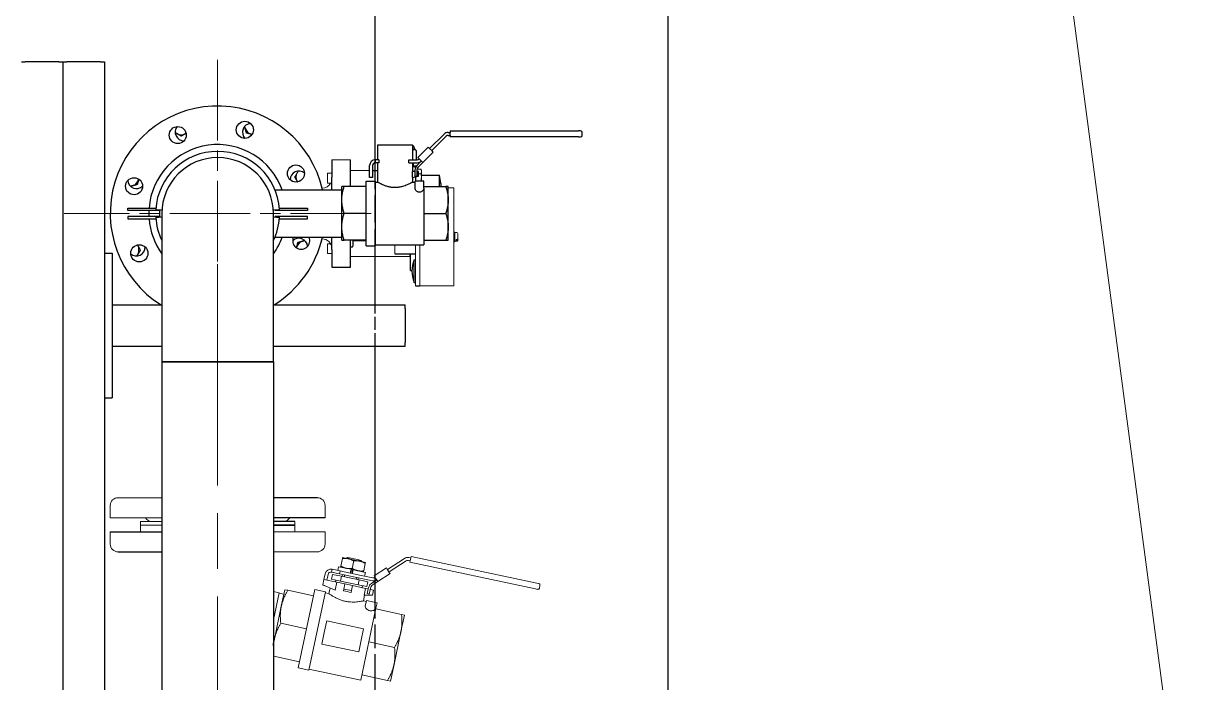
# Model space of a CAD drawing. Header units: millimetres. Extents: x 0 to 100323, y 0 to 59400.
# Drawn here: x 64007 to 66996, y 47653 to 49341 of the extents above; entities that cross this region are included whole.
import ezdxf

# ---------------------------------------------------------------- set-up
doc = ezdxf.new("R2010")
doc.units = ezdxf.units.MM
doc.header["$LTSCALE"] = 100
doc.linetypes.add('CHAIN', pattern=[0.3543, 0.2362, -0.0295, 0.0591, -0.0295])
doc.linetypes.add('DASHED', pattern=[0.2067, 0.1654, -0.0413])
for name, color, linetype, lineweight in [('Center Mark', 7, 'Continuous', 18), ('Centerline', 7, 'Continuous', 18), ('Hidden', 7, 'DASHED', 25), ('Symbol', 7, 'Continuous', 18), ('Visible', 7, 'Continuous', 25)]:
    doc.layers.add(name, color=color, linetype=linetype, lineweight=lineweight)
doc.layers.add('P_Biomass (BM)', color=150, linetype='Continuous', lineweight=18, true_color=0x007fff)

# ---------------------------------------------------------------- blocks, each defined once
blk = doc.blocks.new('Balloon7')
at = {"layer": 'Symbol'}
blk.add_line((669.96, 470.937), (658.397, 558.177), dxfattribs=at)

msp = doc.modelspace()

# ---------------------------------------------------------------- linework, layer by layer
at = {"layer": 'Center Mark', "linetype": 'CHAIN', "ltscale": 8.731213}
for p, q in [((64504.5, 49247.1), (64504.5, 48461.3)), ((64897.4, 48854.2), (64111.6, 48854.2))]:
    msp.add_line(p, q, dxfattribs=at)
at = {"layer": 'Centerline', "linetype": 'CHAIN', "ltscale": 23.990969}
msp.add_line((64504.5, 48724.2), (64504.5, 46268), dxfattribs=at)
at = {"layer": 'Hidden', "ltscale": 0.14304}
msp.add_line((64908, 48983.9), (64908, 48991.4), dxfattribs=at)
at = {"layer": 'Hidden', "ltscale": 4.196179}
msp.add_line((64908, 48744.1), (64908, 48964.4), dxfattribs=at)
at = {"layer": 'Hidden', "ltscale": 2.02364}
msp.add_line((64908, 48514.2), (64908, 48620.5), dxfattribs=at)
at = {"layer": 'Hidden', "ltscale": 0.269232}
msp.add_line((64908, 47914.3), (64908, 47928.5), dxfattribs=at)
at = {"layer": 'Hidden', "ltscale": 0.113517}
msp.add_line((64908, 47907.6), (64908, 47913.6), dxfattribs=at)
at = {"layer": 'Hidden', "ltscale": 3.674668}
msp.add_line((64908, 47665.9), (64908, 47858.9), dxfattribs=at)
at = {"layer": 'P_Biomass (BM)'}
for p, q in [((64844.5, 48991.7), (64797, 48991.7)), ((64844.5, 48964.4), (64893.6, 48964.4)), ((65003.6, 48973.5), (65010.8, 48973.5)), ((65015.1, 48967.5), (65025, 48967.5)), ((65026.8, 48961.7), (65026.8, 48964.4)), ((65026.8, 48944.4), (65026.8, 48961.7)), ((64785.8, 48931.9), (64785.8, 48956.9)), ((64797, 48956.9), (64785.8, 48956.9)), ((64797, 48931.9), (64785.8, 48931.9)), ((65010.8, 48936.7), (65010.8, 48948)), ((65018.4, 48955.9), (65025, 48955.9)), ((64771.7, 48919.2), (64772, 48919.2)), ((64844.5, 48924.4), (64884.9, 48924.4)), ((64850.8, 48924.4), (64850.8, 48923)), ((65094.9, 48919.4), (65109.5, 48919.4)), ((65109.5, 48919.4), (65109.5, 48668.9)), ((64850.8, 48784.1), (64884.9, 48784.1)), ((65112, 48806.6), (65109.5, 48806.6)), ((65112, 48781.6), (65109.5, 48781.6)), ((65112, 48806.6), (65112, 48781.6)), ((65112, 48805.4), (65117, 48805.4)), ((65112, 48782.9), (65117, 48782.9)), ((65119.5, 48802.9), (65119.5, 48789.4)), ((65119.5, 48786.7), (65119.5, 48789.4)), ((65119.5, 48786.7), (65119.5, 48785.4)), ((64785.8, 48776.6), (64785.8, 48751.6)), ((64793.8, 48776.6), (64785.8, 48776.6)), ((64797, 48751.6), (64785.8, 48751.6)), ((64958.3, 48774.2), (64958.3, 48750.9)), ((64997, 48744.1), (64997, 48750.9)), ((65010.8, 48669.1), (65010.8, 48774.2)), ((65022, 48668.9), (65022, 48774.2)), ((64844.5, 48744.1), (64997, 48744.1)), ((64998.3, 48745.3), (64997, 48744.1)), ((65022, 48668.9), (65109.5, 48668.9)), ((64361.6, 48126.7), (64249.5, 48126.7)), ((64229.5, 48075.5), (64229.5, 48106.7)), ((64779.5, 48075.5), (64779.5, 48106.7)), ((64361.6, 48075.5), (64229.5, 48075.5)), ((64361.6, 48065.5), (64307, 48065.5)), ((64307, 48056.7), (64307, 48065.5)), ((64702, 48056.7), (64702, 48065.5)), ((64229.5, 48039.2), (64229.5, 48008)), ((64361.6, 48056.7), (64307, 48056.7)), ((64307, 48056.7), (64361.6, 48056.7)), ((64307, 48056.7), (64307, 48039.2)), ((64647.4, 48039.2), (64779.5, 48039.2)), ((64702, 48056.7), (64702, 48039.2)), ((64779.5, 48039.2), (64779.5, 48008)), ((64647.4, 47988), (64759.5, 47988)), ((64823.9, 47971), (64824.5, 47973.6)), ((64839.2, 47970.5), (64824.5, 47973.6)), ((64837.2, 47973.5), (64834.3, 47971.6)), ((64837.2, 47973.5), (64842.4, 47972.4)), ((64994.3, 47973.5), (64999.2, 47972.4)), ((65000, 47976.1), (64999.2, 47972.4)), ((65000, 47976.1), (65321.7, 47908)), ((64796.1, 47936.2), (64797.7, 47943.5)), ((64817.9, 47939.3), (64797.7, 47943.5)), ((64812.3, 47940.4), (64814.4, 47950.2)), ((64846, 47943.5), (64814.4, 47950.2)), ((64819.9, 47951.8), (64819.3, 47949.2)), ((64819.9, 47951.8), (64823.9, 47971)), ((64868.5, 47964.3), (64839.2, 47970.5)), ((64842.4, 47972.4), (64866.3, 47967.3)), ((64846, 47943.5), (64843.9, 47933.8)), ((64845, 47933.5), (64847.1, 47943.3)), ((64846.4, 47943.5), (64846, 47943.5)), ((64846.4, 47943.5), (64851, 47942.5)), ((64849.2, 47945.6), (64853.3, 47964.8)), ((64866.3, 47967.3), (64871.5, 47966.2)), ((64883.2, 47961.2), (64868.5, 47964.3)), ((64871.5, 47966.2), (64873.4, 47963.3)), ((64878.6, 47939.4), (64882.6, 47958.6)), ((64882.6, 47958.6), (64883.2, 47961.2)), ((64905.2, 47926.6), (64936.6, 47947.1)), ((64938.6, 47944), (64936.6, 47947.1)), ((64944.1, 47935.6), (64938.6, 47944)), ((64939.3, 47942.9), (64983.1, 47971.4)), ((64943.4, 47936.6), (64987.1, 47965.1)), ((64992.8, 47966.1), (64997.7, 47965.1)), ((64997.7, 47965.1), (64996.9, 47961.4)), ((65318.6, 47893.3), (64996.9, 47961.4)), ((64997.7, 47965.1), (64999.2, 47972.4)), ((64776.6, 47917.3), (64773.8, 47903.7)), ((64809.9, 47910.3), (64776.6, 47917.3)), ((64776.8, 47917.3), (64779.9, 47932)), ((64787.2, 47930.4), (64784.1, 47915.7)), ((64816.3, 47931.9), (64796.1, 47936.2)), ((64798.8, 47930.5), (64796.2, 47918.3)), ((64796.2, 47918.3), (64818.8, 47913.5)), ((64798.8, 47930.5), (64821.4, 47925.7)), ((64807.2, 47916), (64806.1, 47911.1)), ((64817.9, 47939.3), (64816.3, 47931.9)), ((64816.3, 47931.9), (64900.7, 47914.1)), ((64817.9, 47939.3), (64825.4, 47937.7)), ((64818.8, 47913.5), (64821.4, 47925.7)), ((64818.8, 47913.5), (64864, 47903.9)), ((64821.4, 47925.7), (64866.6, 47916.2)), ((64825.5, 47930), (64824.4, 47925.1)), ((64843.9, 47933.8), (64825.4, 47937.7)), ((64829.8, 47929.1), (64828.7, 47924.2)), ((64844.5, 47933.6), (64843.9, 47933.8)), ((64844.5, 47933.6), (64848.7, 47932.7)), ((64848.1, 47932.9), (64850.2, 47942.6)), ((64848.7, 47932.7), (64849.3, 47932.6)), ((64851.3, 47942.4), (64849.3, 47932.6)), ((64867.8, 47928.7), (64849.3, 47932.6)), ((64851, 47942.5), (64851.3, 47942.4)), ((64882.9, 47935.7), (64851.3, 47942.4)), ((64859.3, 47917.7), (64860.3, 47922.6)), ((64864.6, 47921.7), (64863.6, 47916.8)), ((64864, 47903.9), (64866.6, 47916.2)), ((64866.6, 47916.2), (64889.2, 47911.4)), ((64867.8, 47928.7), (64902.2, 47921.4)), ((64878.6, 47939.4), (64878, 47936.8)), ((64880.8, 47925.9), (64882.9, 47935.7)), ((64912, 47916.2), (64898.7, 47907.5)), ((64905.2, 47926.6), (64907.2, 47923.5)), ((64907.2, 47923.5), (64912.7, 47915.1)), ((64912.7, 47915.1), (64914.7, 47912)), ((64946.1, 47932.4), (64914.7, 47912)), ((64946.1, 47932.4), (64944.1, 47935.6)), ((64647.4, 47886.3), (64662, 47883.2)), ((64662, 47883.2), (64647.4, 47814.3)), ((64667.5, 47849.1), (64676.5, 47891.3)), ((64684, 47889.7), (64676.5, 47891.3)), ((64749.8, 47875.7), (64684, 47889.7)), ((64710.8, 47691.1), (64753.2, 47891.6)), ((64737.9, 47685.3), (64780.4, 47885.9)), ((64753.2, 47891.6), (64780.4, 47885.9)), ((64773.7, 47902.6), (64773.9, 47903.7)), ((64779.1, 47901.5), (64773.7, 47902.6)), ((64773.8, 47903.7), (64805.7, 47890.2)), ((64779.8, 47883.4), (64789.6, 47881.4)), ((64792.7, 47895.7), (64789.6, 47881.4)), ((64805.7, 47890.2), (64809.9, 47910.3)), ((64809.9, 47910.3), (64830.6, 47905.9)), ((64826.8, 47888.2), (64827.9, 47893)), ((64827.9, 47893), (64830.6, 47905.9)), ((64847.4, 47888.9), (64827.9, 47893)), ((64850.2, 47901.8), (64830.6, 47905.9)), ((64846.4, 47884.1), (64847.4, 47888.9)), ((64847.4, 47888.9), (64850.2, 47901.8)), ((64850.2, 47901.8), (64883.3, 47894.7)), ((64864, 47903.9), (64886.6, 47899.2)), ((64875.6, 47901.5), (64874.6, 47896.6)), ((64883.3, 47894.7), (64879.6, 47877.1)), ((64890.4, 47893.2), (64883.3, 47894.7)), ((64886.6, 47899.2), (64889.2, 47911.4)), ((64891.1, 47896.5), (64887.8, 47881.2)), ((64896, 47895.4), (64892.7, 47880.1)), ((64904, 47890.4), (64895.3, 47892.2)), ((64901.3, 47877.5), (64904, 47890.4)), ((64914.7, 47912), (64901.4, 47903.3)), ((65318.6, 47893.3), (65323.8, 47892.2)), ((65326.9, 47906.9), (65321.7, 47908)), ((65328.3, 47895.1), (65329.8, 47902.4)), ((64674, 47879.8), (64661.8, 47882.4)), ((64880.7, 47877.1), (64877.7, 47862.7)), ((64877.7, 47862.7), (64885, 47861.2)), ((64879.6, 47877.1), (64901.3, 47877.5)), ((64882.5, 47849.4), (64885.5, 47863.6)), ((64912.9, 47857.8), (64885.5, 47863.6)), ((64892.7, 47880.1), (64887.8, 47881.2)), ((64909.9, 47843.6), (64912.9, 47857.8)), ((64649.7, 47764.7), (64667.5, 47849.1)), ((64909.9, 47843.6), (64871, 47659.7)), ((64909.5, 47841.9), (64975.4, 47828)), ((64974, 47784.2), (64982.9, 47826.4)), ((64982.9, 47826.4), (64975.4, 47828)), ((64732, 47791.3), (64666.1, 47805.3)), ((64783.7, 47811.5), (64777.4, 47781.7)), ((64878.4, 47791.4), (64783.7, 47811.5)), ((64647.4, 47753.9), (64649.7, 47764.7)), ((64777.4, 47781.7), (64771.1, 47752)), ((64872.1, 47761.7), (64878.4, 47791.4)), ((64956.1, 47699.8), (64974, 47784.2)), ((64771.1, 47752), (64865.8, 47731.9)), ((64865.8, 47731.9), (64872.1, 47761.7)), ((64891.7, 47757.5), (64957.5, 47743.6)), ((64647.4, 47721.1), (64648.3, 47720.9)), ((64714.1, 47707), (64648.3, 47720.9)), ((64710.8, 47691.1), (64737.9, 47685.3)), ((64738.4, 47687.8), (64871, 47659.7)), ((64947.2, 47657.6), (64956.1, 47699.8)), ((64873.8, 47673.2), (64939.7, 47659.2)), ((64939.7, 47659.2), (64947.2, 47657.6))]:
    msp.add_line(p, q, dxfattribs=at)
for centre, radius, start, end in [((64597.8, 49079.4), 23.8, 184.8645, 195), ((64729.7, 48947.5), 23.8, 150, 210), ((64729.7, 48947.5), 23.8, 139.8645, 150), ((64279.3, 48947.5), 23.8, 345, 346.9965), ((64772, 48944.2), 25, 270, 330.4123), ((64772, 48764.2), 25, 0, 90), ((65117, 48802.9), 2.5, 0, 90), ((65117, 48785.4), 2.5, 270, 0), ((64249.5, 48106.7), 20, 90, 180), ((64759.5, 48106.7), 20, 0, 90), ((64335.8, 48083), 17.5, 205.3769, 270), ((64673.3, 48083), 17.5, 270, 334.6231), ((64249.5, 48008), 20, 180, 270), ((64759.5, 48008), 20, 270, 0), ((64991.2, 47958.8), 15, 78.0488, 123.0488), ((64794.6, 47928.9), 15, 78.0488, 168.0488), ((64991.2, 47958.8), 7.5, 78.0488, 123.0488), ((64794.6, 47928.9), 7.5, 78.0488, 168.0488), ((64903.8, 47928.7), 15, 258.0488, 303.0488), ((64903.8, 47928.7), 7.5, 258.0488, 303.0488), ((64908.2, 47892.8), 17.5, 123.0488, 168.0488), ((64908.2, 47892.8), 12.5, 123.0488, 168.0488), ((65324.6, 47895.9), 3.75, 258.0488, 348.0488), ((65326.2, 47903.2), 3.75, 348.0488, 78.0488)]:
    msp.add_arc(centre, radius, start, end, dxfattribs=at)
msp.add_ellipse((64834.5, 47876.2), major_axis=(44, -9.3), ratio=0.231342, start_param=1.346703, end_param=1.794889, dxfattribs=at)
for points, weights in [([(64574.9, 49073.3), (64574.3, 49075.1), (64573.8, 49077.1)], [1, 1.01137553049, 1.01593229098]), ([(64702.3, 48947.5), (64706, 48953.9), (64709.1, 48959.4)], [1, 1.0379548493, 1]), ([(64709.1, 48959.4), (64710.1, 48961.1), (64711.1, 48962.8)], [1, 1.01137553049, 1.01593229098]), ([(65026.8, 48961.7), (65026.8, 48964.4), (65025, 48967.5)], [1, 1.0379548493, 1]), ([(65025, 48955.9), (65026.8, 48959), (65026.8, 48961.7)], [1, 1.0379548493, 1]), ([(64302.5, 48942.1), (64302.4, 48941.7), (64302.3, 48941.3)], [1.00444154257, 1.00236858342, 1]), ([(65026.8, 48944.4), (65026.8, 48949.7), (65025, 48955.9)], [1, 1.0379548493, 1]), ([(64299.9, 48772.8), (64303.1, 48767.3), (64306.7, 48760.9)], [1, 1.0379548493, 1]), ([(64834, 47946.1), (64827.2, 47947.5), (64819.9, 47951.8)], [1.79385662014, 1.79385662014, 1.66506350946]), ([(64839.2, 47970.5), (64832.3, 47972), (64823.9, 47971)], [1.79385662014, 1.79385662014, 1.66506350946]), ([(64849.2, 47945.6), (64840.8, 47944.6), (64834, 47946.1)], [1.66506350946, 1.79385662014, 1.79385662014]), ([(64842.4, 47972.4), (64840.6, 47971.7), (64838.6, 47970.7)], [1.09389498572, 1.12552357002, 1.14874156311]), ([(64853.3, 47964.8), (64846, 47969.1), (64839.2, 47970.5)], [1.66506350946, 1.79385662014, 1.79385662014]), ([(64863.3, 47939.9), (64856.5, 47941.3), (64849.2, 47945.6)], [1.79385662014, 1.79385662014, 1.66506350946]), ([(64868.5, 47964.3), (64861.7, 47965.8), (64853.3, 47964.8)], [1.79385662014, 1.79385662014, 1.66506350946]), ([(64869.1, 47964.2), (64867.6, 47965.9), (64866.3, 47967.3)], [1.14874156311, 1.12552357002, 1.09389498572]), ([(64882.6, 47958.6), (64875.3, 47962.9), (64868.5, 47964.3)], [1.66506350946, 1.79385662014, 1.79385662014]), ([(64878.6, 47939.4), (64870.1, 47938.4), (64863.3, 47939.9)], [1.66506350946, 1.79385662014, 1.79385662014]), ([(64667.5, 47849.1), (64671.7, 47868.6), (64684, 47889.7)], [1.77816775413, 1.77816775413, 1.65050105335]), ([(64666.1, 47805.3), (64663.4, 47829.5), (64667.5, 47849.1)], [1.65050105335, 1.77816775413, 1.77816775413]), ([(64975.4, 47828), (64978.1, 47803.8), (64974, 47784.2)], [1.65050105335, 1.77816775413, 1.77816775413]), ([(64649.7, 47764.7), (64653.8, 47784.3), (64666.1, 47805.3)], [1.77816775413, 1.77816775413, 1.65050105335]), ([(64974, 47784.2), (64969.8, 47764.6), (64957.5, 47743.6)], [1.77816775413, 1.77816775413, 1.65050105335]), ([(64957.5, 47743.6), (64960.3, 47719.4), (64956.1, 47699.8)], [1.65050105335, 1.77816775413, 1.77816775413]), ([(64648.3, 47720.9), (64647.7, 47726.2), (64647.4, 47731.2)], [1.65050105335, 1.67709033399, 1.69814183664]), ([(64956.1, 47699.8), (64952, 47680.2), (64939.7, 47659.2)], [1.77816775413, 1.77816775413, 1.65050105335])]:
    msp.add_rational_spline(points, weights, degree=2, dxfattribs=at)
for points, knots in [([(64877.7, 47862.7), (64877.7, 47862.7), (64877.4, 47862.7), (64876.1, 47862.4), (64875.2, 47862.2), (64872.7, 47861.7), (64871.2, 47861.4), (64867.7, 47860.9), (64865.8, 47860.6), (64861.6, 47860.1), (64859.3, 47859.9), (64854.3, 47859.6), (64851.5, 47859.6), (64845.9, 47859.7), (64843, 47859.9), (64837.2, 47860.5), (64834.2, 47861), (64828.6, 47862.2), (64825.8, 47862.9), (64820.1, 47864.7), (64817.4, 47865.7), (64812.2, 47867.9), (64809.8, 47869), (64805.3, 47871.3), (64803.2, 47872.5), (64799.6, 47874.6), (64798, 47875.6), (64795, 47877.6), (64793.7, 47878.4), (64791.7, 47879.9), (64790.9, 47880.4), (64789.9, 47881.2), (64789.6, 47881.4), (64789.6, 47881.4)], [-8.267449, -8.267449, -8.267449, -8.267449, -7.923264, -7.923264, -7.57908, -7.57908, -7.234895, -7.234895, -6.89071, -6.89071, -6.545941, -6.545941, -6.201171, -6.201171, -5.856402, -5.856402, -5.511633, -5.511633, -5.166863, -5.166863, -4.822094, -4.822094, -4.477324, -4.477324, -4.132555, -4.132555, -3.78837, -3.78837, -3.444186, -3.444186, -3.100001, -3.100001, -2.755816, -2.755816, -2.755816, -2.755816]), ([(64882.5, 47849.4), (64882.3, 47848.5), (64882.5, 47847.3), (64883.5, 47844.8), (64884.4, 47843.5), (64886.5, 47841.3), (64887.8, 47840.3), (64890.9, 47838.6), (64892.6, 47837.9), (64894.3, 47837.6), (64896, 47837.2), (64897.9, 47837.1), (64901.4, 47837.4), (64903, 47837.8), (64905.8, 47838.9), (64907.1, 47839.8), (64909.1, 47841.6), (64909.7, 47842.7), (64909.9, 47843.6)], [-0.925014, -0.925014, -0.925014, -0.925014, -0.674147, -0.674147, -0.42328, -0.42328, -0.21164, -0.21164, 0, 0, 0, 0.21164, 0.21164, 0.42328, 0.42328, 0.674147, 0.674147, 0.925014, 0.925014, 0.925014, 0.925014])]:
    msp.add_open_spline(points, degree=3, knots=knots, dxfattribs=at)
at = {"layer": 'Visible'}
for p, q in [((64908, 48991.4), (64908, 50945.5)), ((65658, 45945.5), (65658, 50945.5)), ((64002, 49242.4), (64012, 49242.4)), ((64098.3, 49242.4), (64012, 49242.4)), ((64098.3, 49242.4), (64108.3, 49242.4)), ((64108.3, 49242.4), (64118.3, 49242.4)), ((64108.3, 49242.4), (64108.3, 46280.5)), ((64204.5, 49242.4), (64118.3, 49242.4)), ((64204.5, 49242.4), (64214.5, 49242.4)), ((64214.5, 49242.4), (64214.5, 48752.3)), ((65047.4, 49020.2), (65084.2, 49057.1)), ((65052.7, 49014.9), (65089.6, 49051.8)), ((65094.9, 49061.5), (65099.9, 49061.5)), ((65094.9, 49054), (65099.9, 49054)), ((65099.9, 49065.2), (65428.7, 49065.2)), ((65099.9, 49065.2), (65099.9, 49061.5)), ((65099.9, 49054), (65099.9, 49061.5)), ((65099.9, 49054), (65099.9, 49050.2)), ((65428.7, 49050.2), (65099.9, 49050.2)), ((65434, 49065.2), (65428.7, 49065.2)), ((65428.7, 49050.2), (65434, 49050.2)), ((65437.8, 49054), (65437.8, 49061.5)), ((65003.6, 49029.2), (64913.6, 49029.2)), ((64913.6, 49029.2), (64913.6, 48991.5)), ((65003.6, 49029.2), (65003.6, 48991.5)), ((65017.3, 48997.2), (65043.8, 49023.7)), ((65046.5, 49021.1), (65043.8, 49023.7)), ((65053.5, 49014), (65046.5, 49021.1)), ((64797, 48991.7), (64797, 48946.9)), ((64844.5, 48923), (64844.5, 48991.7)), ((64917, 48991.5), (64908.6, 48991.5)), ((64908.6, 48984), (64908.6, 48991.5)), ((64917, 48991.5), (64917, 48984)), ((64994.3, 48984), (64994.3, 48991.5)), ((64994.3, 48991.5), (65015.5, 48991.5)), ((65003.6, 49018.7), (65009.4, 49018.7)), ((65009.4, 49018.7), (65013.8, 49014.3)), ((65013.8, 48991.5), (65013.8, 49014.3)), ((65013.8, 49014.3), (65013.8, 49014.3)), ((65013.8, 48991.5), (65013.8, 49014.3)), ((65017.3, 48997.2), (65020, 48994.5)), ((65020, 48994.5), (65027, 48987.5)), ((65056.2, 49011.3), (65029.7, 48984.8)), ((65056.2, 49011.3), (65053.5, 49014)), ((64893.6, 48946.5), (64893.6, 48976.5)), ((64901.1, 48976.5), (64901.1, 48946.5)), ((64901.1, 48964.4), (64913.6, 48964.4)), ((64908, 48964.4), (64908, 48983.9)), ((64917, 48984), (64908.6, 48984)), ((64913.6, 48984), (64913.6, 48934.2)), ((64994.3, 48984), (65015.5, 48984)), ((65009.8, 48961.5), (65002.5, 48961.5)), ((65002.5, 48961.5), (65002.5, 48946.2)), ((65003.6, 48984), (65003.6, 48961.5)), ((65013, 48974.9), (65003.6, 48974.9)), ((65003.6, 48973.8), (65005.2, 48973.5)), ((65005.7, 48974.9), (65005.7, 48984)), ((65009.8, 48964.7), (65009.8, 48949.1)), ((65010.8, 48970.5), (65010.8, 48973.5)), ((65014.8, 48964.7), (65014.8, 48949.1)), ((65018.4, 48961.5), (65014.8, 48961.5)), ((65026.1, 48988.4), (65014.9, 48977.1)), ((65029.7, 48984.8), (65018.4, 48973.6)), ((65018.4, 48949.8), (65018.4, 48961.5)), ((65026.8, 48964.4), (65025, 48967.5)), ((65027, 48987.5), (65029.7, 48984.8)), ((64797, 48914.6), (64797, 48946.9)), ((64884.9, 48771.7), (64884.9, 48936.7)), ((64884.9, 48936.7), (64908.6, 48936.7)), ((64901.1, 48946.5), (64893.6, 48946.5)), ((64908.6, 48771.7), (64908.6, 48936.7)), ((64908.6, 48934.2), (64913.6, 48934.2)), ((65002.5, 48946.2), (65018.4, 48949.8)), ((65003.6, 48946.4), (65003.6, 48934.2)), ((65003.6, 48934.2), (65009.9, 48934.2)), ((65014.8, 48949.1), (65009.8, 48949.1)), ((65032.4, 48936.7), (65009.9, 48936.7)), ((65009.9, 48918.6), (65009.9, 48936.7)), ((65012.3, 48944.4), (65012.3, 48948.4)), ((65012.3, 48936.7), (65012.3, 48944.4)), ((65026.8, 48952.4), (65072.3, 48952.4)), ((65026.8, 48936.7), (65026.8, 48944.4)), ((65032.4, 48918.6), (65032.4, 48936.7)), ((65072.3, 48923), (65072.3, 48952.4)), ((65076, 48931.2), (65076, 48923)), ((64651.3, 48914.6), (64822.4, 48914.6)), ((64822.4, 48888.6), (64822.4, 48923)), ((64828.5, 48923), (64822.4, 48923)), ((64884.9, 48923), (64828.5, 48923)), ((65032.4, 48923), (65088.8, 48923)), ((65032.4, 48918.6), (65032.4, 48774.2)), ((65094.9, 48923), (65088.8, 48923)), ((65094.9, 48888.6), (65094.9, 48923)), ((64822.4, 48819.8), (64822.4, 48888.6)), ((65094.9, 48819.8), (65094.9, 48888.6)), ((64274.5, 48861.7), (64274.5, 48868)), ((64274.5, 48868), (64346.4, 48868)), ((64357.2, 48861.7), (64274.5, 48861.7)), ((64274.5, 48846.7), (64274.5, 48840.5)), ((64357.2, 48846.7), (64274.5, 48846.7)), ((64274.5, 48840.5), (64346.4, 48840.5)), ((64346.1, 48864.2), (64361.9, 48863.2)), ((64346.1, 48844.2), (64361.6, 48845.2)), ((64361.6, 48854.2), (64361.6, 48474.2)), ((64647.1, 48863.2), (64663, 48864.2)), ((64647.4, 48474.2), (64647.4, 48854.2)), ((64647.4, 48845.2), (64663, 48844.2)), ((64734.5, 48861.7), (64651.8, 48861.7)), ((64734.5, 48846.7), (64651.8, 48846.7)), ((64662.7, 48868), (64734.5, 48868)), ((64662.7, 48840.5), (64734.5, 48840.5)), ((64734.5, 48868), (64734.5, 48861.7)), ((64734.5, 48840.5), (64734.5, 48846.7)), ((64884.9, 48854.2), (64828.5, 48854.2)), ((65032.4, 48854.2), (65088.8, 48854.2)), ((64822.4, 48785.5), (64822.4, 48819.8)), ((65094.9, 48785.5), (65094.9, 48819.8)), ((64651.3, 48793.8), (64822.4, 48793.8)), ((64771.7, 48789.2), (64772, 48789.2)), ((64797, 48761.5), (64797, 48793.8)), ((64822.4, 48785.5), (64828.5, 48785.5)), ((64884.9, 48785.5), (64828.5, 48785.5)), ((64844.5, 48716.7), (64844.5, 48785.5)), ((64850.8, 48785.5), (64850.8, 48770)), ((64866.4, 48785.5), (64866.8, 48784.1)), ((64874.3, 48784.1), (64874.3, 48785.5)), ((65032.4, 48785.5), (65088.8, 48785.5)), ((65088.8, 48785.5), (65094.9, 48785.5)), ((65115, 48787.6), (65115, 48784.9)), ((65115, 48787.6), (65117, 48787.6)), ((65117, 48784.9), (65115, 48784.9)), ((64214.5, 48752.3), (64214.5, 48382.3)), ((64214.5, 48752.3), (64234.5, 48752.3)), ((64234.5, 48752.3), (64234.5, 48382.3)), ((64797, 48761.5), (64797, 48716.7)), ((64848.8, 48768), (64844.5, 48768)), ((64884.9, 48771.7), (64908.6, 48771.7)), ((64908.6, 48774.2), (65032.4, 48774.2)), ((64958.3, 48750.9), (65010.8, 48750.9)), ((64998.3, 48708.4), (64998.3, 48750.9)), ((64908, 48620.5), (64908, 48744.1)), ((65007.7, 48677.8), (65007.7, 48735.3)), ((65007.7, 48735.3), (65010.8, 48735.3)), ((64797, 48716.7), (64844.5, 48716.7)), ((64998.3, 48708.4), (65002, 48708.4)), ((65007.7, 48677.8), (65010.8, 48677.8)), ((65010.8, 48669.1), (65022, 48669.1)), ((64234.5, 48620.5), (64361.6, 48620.5)), ((64647.4, 48620.5), (64984.5, 48620.5)), ((64984.5, 48610.5), (64984.5, 48620.5)), ((64984.5, 48610.5), (64984.5, 48524.2)), ((64234.5, 48514.2), (64361.6, 48514.2)), ((64647.4, 48514.2), (64984.5, 48514.2)), ((64908, 47928.5), (64908, 48514.2)), ((64984.5, 48514.2), (64984.5, 48524.2)), ((64361.6, 48474.2), (64647.4, 48474.2)), ((64361.6, 48474.2), (64361.6, 46518)), ((64647.4, 48474.2), (64361.6, 48474.2)), ((64647.4, 48474.2), (64647.4, 47146.2)), ((64214.5, 48382.3), (64234.5, 48382.3)), ((64214.5, 48382.3), (64214.5, 46280.5)), ((64759.5, 48126.7), (64647.4, 48126.7)), ((64779.5, 48075.5), (64647.4, 48075.5)), ((64702, 48065.5), (64647.4, 48065.5)), ((64229.5, 48039.2), (64361.6, 48039.2)), ((64702, 48056.7), (64647.4, 48056.7)), ((64647.4, 48056.7), (64702, 48056.7)), ((64249.5, 47988), (64361.6, 47988)), ((64908, 47913.6), (64908, 47914.3)), ((64908, 47858.9), (64908, 47907.6)), ((64908, 47322.8), (64908, 47665.9))]:
    msp.add_line(p, q, dxfattribs=at)
for centre in [(64574.1, 49068.2), (64402.4, 49054.7), (64705, 48956.3), (64290.5, 48923.8), (64304, 48752.1)]:
    msp.add_circle(centre, 21.9, dxfattribs=at)
for centre, radius, start, end in [((64504.5, 48854.2), 275, 12.6823, 238.2117), ((64590.6, 49062.1), 22.5, 94.969, 224.5149), ((64418.4, 49062.1), 22.5, 139.969, 269.5149), ((64411.2, 49079.4), 23.8, 229.8645, 240), ((64411.2, 49079.4), 23.8, 240, 300), ((64411.2, 49079.4), 23.8, 300, 301.9965), ((64597.8, 49079.4), 23.8, 195, 255), ((64597.8, 49079.4), 23.8, 255, 256.9965), ((65094.9, 49046.5), 15, 90, 135), ((65094.9, 49046.5), 7.5, 90, 135), ((65434, 49061.5), 3.75, 0, 90), ((65434, 49054), 3.75, 270, 0), ((64504.5, 48854.2), 176.2, 20.0325, 175.5256), ((64999.4, 49018.7), 10, 0, 65.0164), ((64504.5, 48854.2), 158.8, 3.6004, 176.3996), ((64504.5, 48854.2), 142.9, 0, 180), ((64504.5, 48854.2), 142.9, 0, 180), ((64908.6, 48976.5), 15, 90, 180), ((65015.5, 48999), 7.5, 270, 315), ((64712.4, 48940.3), 22.5, 49.969, 179.5149), ((64908.6, 48976.5), 7.5, 90, 180), ((65027.3, 48964.7), 17.5, 135, 180), ((65027.3, 48964.7), 12.5, 135, 180), ((65015.5, 48999), 15, 270, 315), ((64296.6, 48940.3), 22.5, 184.969, 314.5149), ((64279.3, 48947.5), 23.8, 285, 345), ((64729.7, 48947.5), 23.8, 210, 211.9965), ((64581.7, 48856.2), 500, 8.6269, 11.0905), ((64279.3, 48947.5), 23.8, 274.8645, 285), ((64504.5, 48854.2), 176.2, 177.5611, 182.4389), ((64504.5, 48854.2), 176.2, 184.4744, 215.8417), ((64504.5, 48854.2), 158.8, 183.6004, 205.8419), ((64504.5, 48854.2), 148.7, 177.1099, 182.8901), ((64504.5, 48854.2), 147.5, 176.3996, 177.0854), ((64504.5, 48854.2), 147.5, 182.9146, 183.6004), ((64504.5, 48854.2), 158.8, 334.1581, 356.3996), ((64504.5, 48854.2), 147.5, 2.9146, 3.6004), ((64504.5, 48854.2), 147.5, 356.3996, 357.0854), ((64504.5, 48854.2), 176.2, 324.1583, 339.9675), ((64504.5, 48854.2), 275, 301.7883, 347.3177), ((64718.5, 48784.6), 21.9, 155.0893, 24.9107), ((64712.4, 48768.1), 22.5, 4.969, 134.5149), ((64729.7, 48760.9), 23.8, 105, 165), ((64729.7, 48760.9), 23.8, 94.8645, 105), ((64296.6, 48768.1), 22.5, 229.969, 359.5149), ((64279.3, 48760.9), 23.8, 30, 31.9965), ((64279.3, 48760.9), 23.8, 330, 30), ((64729.7, 48760.9), 23.8, 165, 166.9965), ((64848.8, 48770), 2, 270, 0), ((64279.3, 48760.9), 23.8, 319.8645, 330), ((65077, 48706.6), 75, 157.4597, 202.5403)]:
    msp.add_arc(centre, radius, start, end, dxfattribs=at)
for points, weights in [([(64399.4, 49058.8), (64397.7, 49059.8), (64395.9, 49060.8)], [1, 1.01137553049, 1.01593229098]), ([(64411.2, 49052), (64404.9, 49055.7), (64399.4, 49058.8)], [1, 1.0379548493, 1]), ([(64423.1, 49058.8), (64417.6, 49055.7), (64411.2, 49052)], [1, 1.0379548493, 1]), ([(64423.8, 49059.2), (64423.5, 49059), (64423.1, 49058.8)], [1.00444154257, 1.00236858342, 1]), ([(64578.4, 49060), (64576.5, 49067.1), (64574.9, 49073.3)], [1, 1.0379548493, 1]), ([(64591.6, 49056.5), (64585.5, 49058.1), (64578.4, 49060)], [1, 1.0379548493, 1]), ([(64592.4, 49056.3), (64592, 49056.4), (64591.6, 49056.5)], [1.00444154257, 1.00236858342, 1]), ([(64302.3, 48941.3), (64300.6, 48935.2), (64298.7, 48928.1)], [1, 1.0379548493, 1]), ([(64709.1, 48935.6), (64706, 48941.1), (64702.3, 48947.5)], [1, 1.0379548493, 1]), ([(64709.6, 48934.9), (64709.3, 48935.3), (64709.1, 48935.6)], [1.00444154257, 1.00236858342, 1]), ([(65025.9, 48936.7), (65026.8, 48940.7), (65026.8, 48944.4)], [1.01646606904, 1.02588097894, 1]), ([(64285.5, 48924.5), (64283.6, 48924), (64281.7, 48923.5)], [1, 1.01137553049, 1.01593229098]), ([(64298.7, 48928.1), (64291.6, 48926.2), (64285.5, 48924.5)], [1, 1.0379548493, 1]), ([(64822.4, 48888.6), (64822.4, 48904.5), (64828.5, 48923)], [1.81878765449, 1.81878765449, 1.68820457608]), ([(65088.8, 48923), (65094.9, 48904.5), (65094.9, 48888.6)], [1.68820457608, 1.81878765449, 1.81878765449]), ([(64828.5, 48854.2), (64822.4, 48872.6), (64822.4, 48888.6)], [1.68820457608, 1.81878765449, 1.81878765449]), ([(65094.9, 48888.6), (65094.9, 48872.6), (65088.8, 48854.2)], [1.81878765449, 1.81878765449, 1.68820457608]), ([(64822.4, 48819.8), (64822.4, 48835.8), (64828.5, 48854.2)], [1.81878765449, 1.81878765449, 1.68820457608]), ([(65088.8, 48854.2), (65094.9, 48835.8), (65094.9, 48819.8)], [1.68820457608, 1.81878765449, 1.81878765449]), ([(64828.5, 48785.5), (64822.4, 48803.9), (64822.4, 48819.8)], [1.68820457608, 1.81878765449, 1.81878765449]), ([(65094.9, 48819.8), (65094.9, 48803.9), (65088.8, 48785.5)], [1.81878765449, 1.81878765449, 1.68820457608]), ([(64706.8, 48767.1), (64708.4, 48773.2), (64710.3, 48780.3)], [1, 1.0379548493, 1]), ([(64710.3, 48780.3), (64717.4, 48782.2), (64723.6, 48783.9)], [1, 1.0379548493, 1]), ([(64723.6, 48783.9), (64725.5, 48784.4), (64727.4, 48784.9)], [1, 1.01137553049, 1.01593229098]), ([(64299.5, 48773.5), (64299.7, 48773.2), (64299.9, 48772.8)], [1.00444154257, 1.00236858342, 1]), ([(64306.7, 48760.9), (64303.1, 48754.6), (64299.9, 48749.1)], [1, 1.0379548493, 1]), ([(64706.6, 48766.3), (64706.7, 48766.7), (64706.8, 48767.1)], [1.00444154257, 1.00236858342, 1]), ([(64299.9, 48749.1), (64298.9, 48747.4), (64297.9, 48745.6)], [1, 1.01137553049, 1.01593229098]), ([(64647.4, 47747.7), (64647.9, 47756.4), (64649.7, 47764.7)], [1.75547609997, 1.77816775413, 1.77816775413])]:
    msp.add_rational_spline(points, weights, degree=2, dxfattribs=at)
for points, knots in [([(65013.8, 49014.3), (65013.5, 49014.5), (65013.3, 49014.8), (65013, 49015), (65012.8, 49015.2), (65012.5, 49015.4), (65012.3, 49015.6), (65012.2, 49015.7), (65012, 49015.8), (65011.9, 49015.9), (65011.8, 49016), (65011.7, 49016), (65011.5, 49016.1), (65011.4, 49016.2), (65011.3, 49016.3), (65011.1, 49016.4), (65011, 49016.4), (65010.9, 49016.5), (65010.7, 49016.6), (65010.6, 49016.6), (65010.5, 49016.7), (65010.4, 49016.8), (65010.2, 49016.8), (65010.1, 49016.9), (65010, 49016.9), (65009.8, 49017), (65009.7, 49017), (65009.6, 49017.1), (65009.4, 49017.1), (65009.3, 49017.2), (65009.2, 49017.2), (65009, 49017.2), (65008.9, 49017.3), (65008.8, 49017.3), (65008.6, 49017.3), (65008.5, 49017.3), (65008.4, 49017.4), (65008.2, 49017.4), (65008.1, 49017.4), (65008, 49017.4), (65007.8, 49017.4), (65007.7, 49017.4), (65007.6, 49017.4), (65007.5, 49017.4), (65007.3, 49017.4), (65007.2, 49017.4), (65007.1, 49017.4), (65006.9, 49017.4), (65006.8, 49017.4), (65006.7, 49017.3), (65006.5, 49017.3), (65006.4, 49017.3), (65006.3, 49017.3), (65006.1, 49017.2), (65006, 49017.2), (65005.9, 49017.2), (65005.7, 49017.1), (65005.6, 49017.1), (65005.5, 49017), (65005.3, 49017), (65005.2, 49016.9), (65005.1, 49016.9), (65004.9, 49016.8), (65004.8, 49016.8), (65004.7, 49016.7), (65004.5, 49016.6), (65004.4, 49016.6), (65004.3, 49016.5), (65004.2, 49016.4), (65004, 49016.4), (65003.9, 49016.3), (65003.8, 49016.2), (65003.6, 49016.1), (65003.6, 49016.1), (65003.6, 49016.1), (65003.6, 49016.1)], [0, 0, 0, 0, 0.722756, 0.722756, 0.722756, 1.448845, 1.448845, 1.448845, 1.812603, 1.812603, 1.812603, 2.176577, 2.176577, 2.176577, 2.540594, 2.540594, 2.540594, 2.904496, 2.904496, 2.904496, 3.268148, 3.268148, 3.268148, 3.631435, 3.631435, 3.631435, 3.994266, 3.994266, 3.994266, 4.356578, 4.356578, 4.356578, 4.718339, 4.718339, 4.718339, 5.079553, 5.079553, 5.079553, 5.440261, 5.440261, 5.440261, 5.800606, 5.800606, 5.800606, 6.161287, 6.161287, 6.161287, 6.522511, 6.522511, 6.522511, 6.884273, 6.884273, 6.884273, 7.246531, 7.246531, 7.246531, 7.609213, 7.609213, 7.609213, 7.972215, 7.972215, 7.972215, 8.335411, 8.335411, 8.335411, 8.698655, 8.698655, 8.698655, 9.06178, 9.06178, 9.06178, 9.424603, 9.424603, 9.424603, 9.424774, 9.424774, 9.424774, 9.424774]), ([(65003.6, 48934.2), (65003.6, 48934.2), (65003.6, 48934.2), (65003.6, 48934.2), (65003.6, 48934.2), (65003.5, 48934.1), (65003.4, 48934.1), (65002.7, 48933.7), (65001.4, 48932.9), (64997.2, 48930.7), (64994, 48929.1), (64986.6, 48926), (64982.5, 48924.4), (64975, 48922.3), (64971.8, 48921.6), (64967.2, 48920.9), (64965.8, 48920.7), (64963.6, 48920.5), (64962.8, 48920.5), (64961.4, 48920.4), (64960.7, 48920.4), (64959.6, 48920.4), (64959.1, 48920.4), (64958.6, 48920.4), (64955.7, 48920.4), (64952.8, 48920.5), (64946.9, 48921.3), (64944, 48921.9), (64938.5, 48923.3), (64935.9, 48924.1), (64931, 48925.9), (64928.8, 48926.8), (64924.9, 48928.5), (64923, 48929.3), (64919.7, 48930.9), (64918.3, 48931.7), (64916, 48932.9), (64915.1, 48933.4), (64913.9, 48934), (64913.6, 48934.2), (64913.6, 48934.2)], [-19.608559, -19.608559, -19.608559, -19.608559, -19.580549, -19.580549, -19.505702, -19.505702, -19.376123, -19.376123, -18.821894, -18.821894, -18.144076, -18.144076, -17.524844, -17.524844, -17.112859, -17.112859, -16.943039, -16.943039, -16.84792, -16.84792, -16.767719, -16.767719, -16.712281, -16.712281, -16.712281, -16.363285, -16.363285, -16.014288, -16.014288, -15.665292, -15.665292, -15.316295, -15.316295, -14.968947, -14.968947, -14.621598, -14.621598, -14.27425, -14.27425, -13.926901, -13.926901, -13.926901, -13.926901]), ([(65032.4, 48918.6), (65032.4, 48917.5), (65032.1, 48916.2), (65030.8, 48913.7), (65029.8, 48912.5), (65027.7, 48910.7), (65026.6, 48909.9), (65024.7, 48909.1), (65024, 48908.9), (65022.6, 48908.6), (65021.9, 48908.5), (65021.1, 48908.5), (65020.4, 48908.5), (65019.7, 48908.6), (65018.3, 48908.9), (65017.6, 48909.1), (65015.7, 48909.9), (65014.5, 48910.7), (65012.5, 48912.5), (65011.5, 48913.7), (65010.2, 48916.2), (65009.9, 48917.5), (65009.9, 48918.6)], [-0.795076, -0.795076, -0.795076, -0.795076, -0.56861, -0.56861, -0.342144, -0.342144, -0.171072, -0.171072, -0.085536, -0.085536, 0, 0, 0, 0.085536, 0.085536, 0.171072, 0.171072, 0.342144, 0.342144, 0.56861, 0.56861, 0.795076, 0.795076, 0.795076, 0.795076]), ([(65117, 48787.6), (65117.3, 48787.6), (65117.7, 48787.6), (65118.3, 48787.8), (65118.6, 48788), (65119, 48788.3), (65119.2, 48788.5), (65119.4, 48788.9), (65119.5, 48789.2), (65119.5, 48789.4)], [0, 0, 0, 0, 0.0368272, 0.0368272, 0.0739214, 0.0739214, 0.1114349, 0.1114349, 0.1495092, 0.1495092, 0.1495092, 0.1495092]), ([(65119.5, 48786.7), (65119.5, 48786.5), (65119.4, 48786.2), (65119.2, 48785.8), (65119, 48785.6), (65118.6, 48785.3), (65118.3, 48785.2), (65117.7, 48785), (65117.3, 48784.9), (65117, 48784.9)], [0.4504591, 0.4504591, 0.4504591, 0.4504591, 0.4885333, 0.4885333, 0.5260468, 0.5260468, 0.563141, 0.563141, 0.5999682, 0.5999682, 0.5999682, 0.5999682])]:
    msp.add_open_spline(points, degree=3, knots=knots, dxfattribs=at)

# ---------------------------------------------------------------- block references
at = {"layer": 'Symbol', "xscale": 100, "yscale": 100, "zscale": 100}
msp.add_blockref('Balloon7', (0, 0), dxfattribs=at)

doc.saveas('drawing.dxf')
